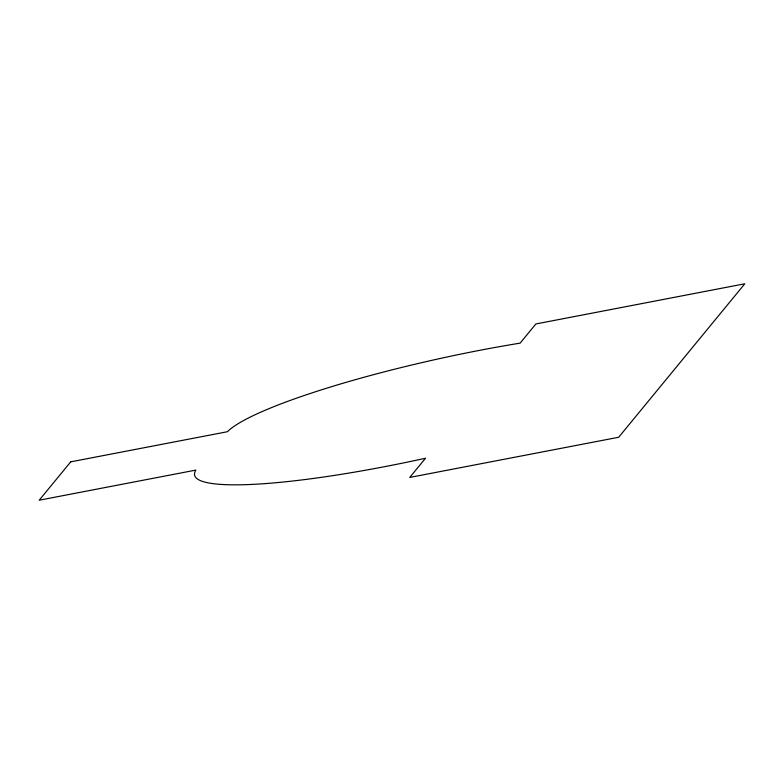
<?xml version="1.0" encoding="UTF-8"?>
<svg xmlns="http://www.w3.org/2000/svg" width="784" height="784" viewBox="0 0 784 784"><rect width="100%" height="100%" fill="white"/><g stroke="black" fill="none" stroke-linecap="round" stroke-linejoin="round"><path stroke-width="1.18" d="M70.727 461.845L39.2 500.212L195.892 470.086A228.693 33.016 -12.4 0 0 425.516 458.238L409.758 477.427L618.684 437.256L744.8 283.788L535.874 323.959L520.106 343.137A228.693 33.016 -12.4 0 0 227.429 431.719L70.727 461.845"/></g></svg>
